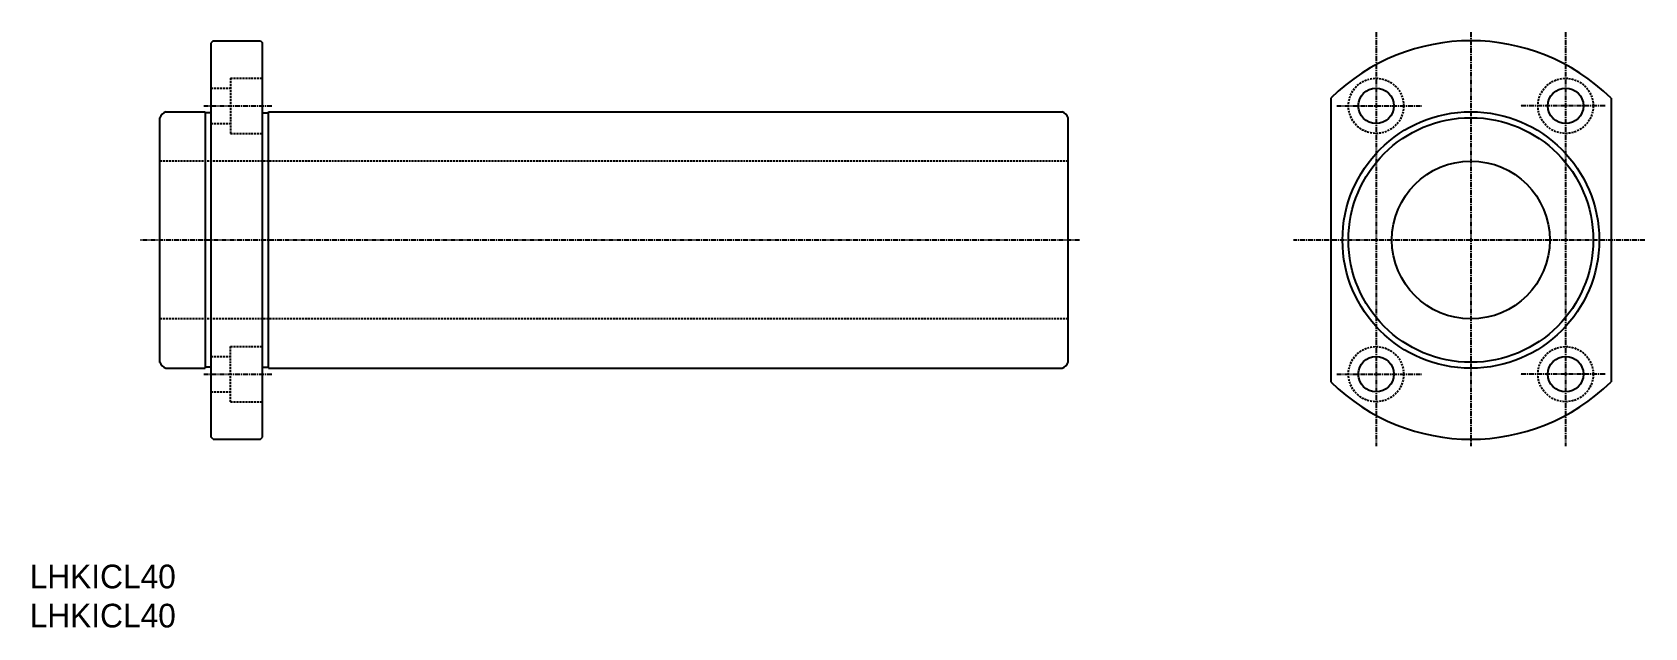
# Model space of a CAD drawing. Extents: x 11 to 419, y 10 to 161.
import ezdxf

# ---------------------------------------------------------------- set-up
doc = ezdxf.new("R2010")
doc.units = 0
doc.linetypes.add('CENTER', pattern=[2, 1.25, -0.25, 0.25, -0.25])
doc.linetypes.add('DASHED', pattern=[0.75, 0.5, -0.25])
doc.layers.get('0').update_dxf_attribs({"linetype": 'CONTINUOUS'})
doc.layers.add('CENTER', color=1, linetype='CENTER')

msp = doc.modelspace()

# ---------------------------------------------------------------- linework, layer by layer
at = {"color": 7, "linetype": 'CONTINUOUS'}
for p, q in [((56.49, 158.69), (55.99, 158.19)), ((55.99, 58.19), (55.99, 158.19)), ((56.49, 158.69), (68.49, 158.69)), ((68.49, 158.69), (68.99, 158.19)), ((68.99, 58.19), (68.99, 158.19)), ((339.48, 144.1), (339.48, 72.27)), ((410.48, 144.1), (410.48, 72.27)), ((42.99, 77.18), (42.99, 139.19)), ((44.49, 140.69), (54.49, 140.69)), ((54.49, 140.69), (54.49, 75.69)), ((55.99, 140.44), (54.49, 140.44)), ((68.99, 140.44), (70.49, 140.44)), ((70.49, 140.69), (271.5, 140.69)), ((70.49, 75.69), (70.49, 140.69)), ((272.99, 77.18), (272.99, 139.19)), ((44.49, 75.69), (54.49, 75.69)), ((55.99, 75.94), (54.49, 75.94)), ((68.99, 75.94), (70.49, 75.94)), ((70.49, 75.69), (271.5, 75.69)), ((56.49, 57.69), (55.99, 58.19)), ((56.49, 57.69), (68.49, 57.69)), ((68.49, 57.69), (68.99, 58.19))]:
    msp.add_line(p, q, dxfattribs=at)
at = {"color": 3, "linetype": 'DASHED'}
for p, q in [((60.89, 149.19), (60.89, 135.19)), ((60.89, 149.19), (68.99, 149.19)), ((55.99, 146.69), (60.89, 146.69)), ((55.99, 137.69), (60.89, 137.69)), ((60.89, 135.19), (68.99, 135.19)), ((272.99, 128.19), (42.99, 128.19)), ((272.99, 88.19), (42.99, 88.19)), ((55.99, 78.69), (60.89, 78.69)), ((60.89, 81.19), (68.99, 81.19)), ((60.89, 67.19), (60.89, 81.19)), ((55.99, 69.69), (60.89, 69.69)), ((60.89, 67.19), (68.99, 67.19))]:
    msp.add_line(p, q, dxfattribs=at)
for centre in [(350.98, 142.19), (398.98, 142.19), (350.98, 74.19), (398.98, 74.19)]:
    msp.add_circle(centre, 7, dxfattribs=at)
at = {"color": 7, "linetype": 'CONTINUOUS'}
for centre, radius in [((350.98, 142.19), 4.5), ((398.98, 142.19), 4.5), ((374.98, 108.19), 32.5), ((374.98, 108.19), 31), ((374.98, 108.19), 20), ((350.98, 74.19), 4.5), ((398.98, 74.19), 4.5)]:
    msp.add_circle(centre, radius, dxfattribs=at)
for centre, radius, start, end in [((374.98, 108.19), 50.5, 45.3342, 134.6658), ((45.34, 138.34), 2.5, 109.9484, 160.0516), ((270.64, 138.34), 2.5, 19.9484, 70.0516), ((45.34, 78.04), 2.5, 199.9484, 250.0516), ((270.64, 78.04), 2.5, 289.9484, 340.0516), ((374.98, 108.19), 50.5, 225.3342, 314.6658)]:
    msp.add_arc(centre, radius, start, end, dxfattribs=at)
at = {"layer": 'CENTER', "color": 1, "linetype": 'CENTER'}
for p, q in [((350.98, 160.85), (350.98, 55.95)), ((374.98, 160.85), (374.98, 55.95)), ((398.98, 160.85), (398.98, 55.95)), ((54.07, 142.19), (71.34, 142.19)), ((341.01, 142.19), (362.54, 142.19)), ((408.96, 142.19), (387.43, 142.19)), ((275.84, 108.19), (38.09, 108.19)), ((419.02, 108.19), (330.03, 108.19)), ((54.07, 74.19), (71.34, 74.19)), ((341.01, 74.19), (362.54, 74.19)), ((408.96, 74.19), (387.43, 74.19))]:
    msp.add_line(p, q, dxfattribs=at)

# ---------------------------------------------------------------- texts
at = {"color": 7, "linetype": 'CONTINUOUS'}
for p in [(10, 19.91), (10, 10)]:
    msp.add_text('LHKICL40', height=6, dxfattribs=at).set_placement(p)

doc.saveas('drawing.dxf')
